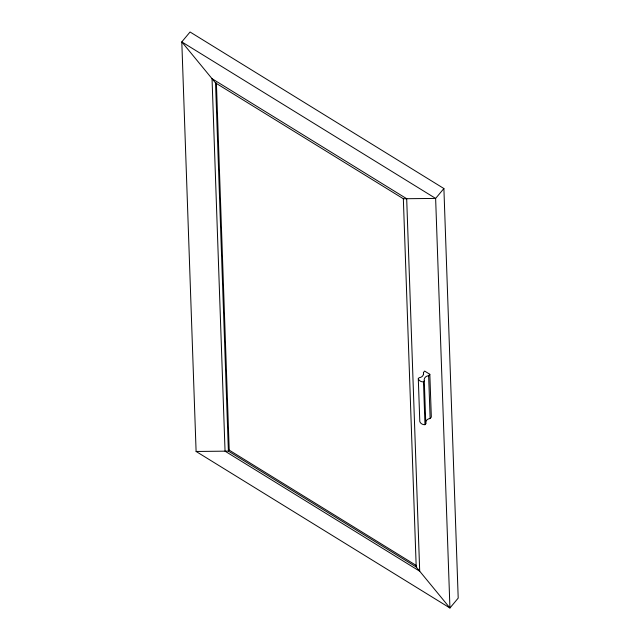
<?xml version="1.0" encoding="UTF-8"?>
<svg xmlns="http://www.w3.org/2000/svg" width="640" height="640" viewBox="0 0 640 640"><rect width="100%" height="100%" fill="white"/><g stroke="black" fill="none" stroke-linecap="round" stroke-linejoin="round"><path stroke-width="0.96" d="M443.896 188.536L435.632 198.416L449.936 608L196.104 451.464L181.8 41.888L190.064 32L443.896 188.536L458.2 598.112L449.936 608L416.208 566.952L228.392 451.128L196.104 451.464M216.392 82.944L229.216 450.144L228.392 451.128L215.536 82.936L181.8 41.888L435.632 198.416L403.344 198.752L215.536 82.936M418.296 378.68L419.104 377.712A4.864 4.192 -2 0 0 423.448 372.512L424.648 371.08L429.832 374.28L431.328 417.088L430.128 418.52A4.864 4.192 -2 0 0 425.784 423.72L424.976 424.688A5.08 4.376 -2 0 1 419.792 421.496L418.296 378.68A5.08 4.376 -2 0 0 423.48 381.88L424.976 424.688M423.48 381.88L424.288 380.912A4.864 4.192 -2 0 1 428.64 375.704L429.832 374.28M229.216 450.144L416.184 565.44M428.64 375.704L430.128 418.52M424.288 380.912L425.784 423.72M423.448 372.512L423.52 374.504M403.344 198.752L416.208 566.952M406.688 198.72L212.04 78.688L225.048 451.168L419.696 571.2L406.688 198.72"/></g></svg>
